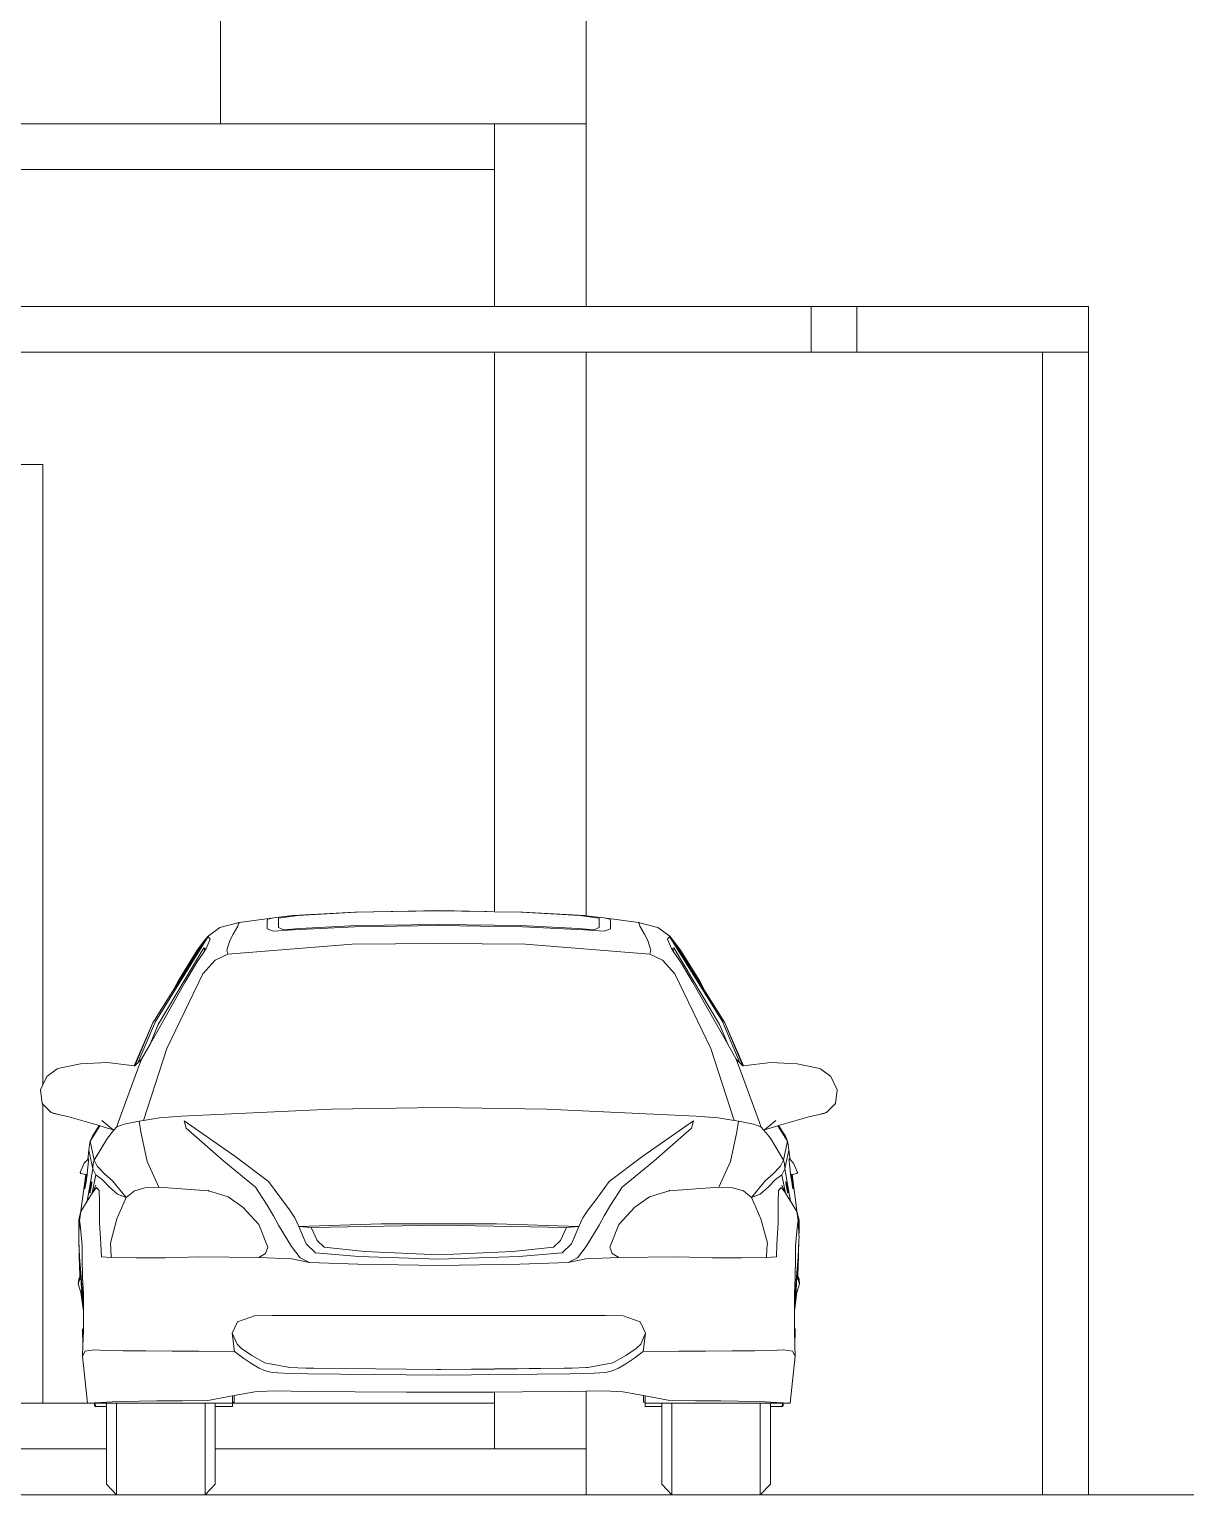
# Model space of a CAD drawing. Header units: metres. Extents: x 6.9 to 88.2, y -7.2 to 15.9.
# Drawn here: x 56.936 to 59.466, y 6.931 to 10.138 of the extents above; entities that cross this region are included whole.
import ezdxf

# ---------------------------------------------------------------- set-up
doc = ezdxf.new("R2010")
doc.units = ezdxf.units.M
doc.layers.get('0').update_dxf_attribs({"lineweight": 9})

# ---------------------------------------------------------------- blocks, each defined once
blk = doc.blocks.new('front')
for p, q in [((57.3542, 9.9311), (57.3542, 10.5311)), ((58.1542, 9.9311), (58.1542, 10.5311)), ((55.5491, 9.9311), (57.3542, 9.9311)), ((57.3542, 9.9311), (57.9542, 9.9311)), ((58.1542, 9.9311), (57.9542, 9.9311)), ((57.9542, 9.8311), (57.9542, 9.9311)), ((58.1542, 9.5311), (58.1542, 9.9311)), ((57.9542, 9.8311), (55.3542, 9.8311)), ((57.9542, 9.5311), (57.9542, 9.8311)), ((57.9542, 9.5311), (54.9542, 9.5311)), ((58.1542, 9.5311), (57.9542, 9.5311)), ((58.6466, 9.5311), (58.1542, 9.5311)), ((58.6466, 9.4311), (58.6466, 9.5311)), ((58.6466, 9.5311), (58.7466, 9.5311)), ((58.7466, 9.5311), (58.7466, 9.4311)), ((58.7466, 9.5311), (59.2533, 9.5311)), ((59.2533, 9.4311), (59.2533, 9.5311)), ((54.9542, 9.4311), (57.9542, 9.4311)), ((57.9542, 9.4311), (58.1542, 9.4311)), ((57.9542, 8.2067), (57.9542, 9.4311)), ((58.1542, 8.1981), (58.1542, 9.4311)), ((58.1542, 9.4311), (58.6466, 9.4311)), ((58.7466, 9.4311), (58.6466, 9.4311)), ((58.7466, 9.4311), (59.1533, 9.4311)), ((59.1533, 6.9311), (59.1533, 9.4311)), ((59.1533, 9.4311), (59.2533, 9.4311)), ((59.2533, 6.9311), (59.2533, 9.4311)), ((55.9569, 9.1855), (56.9658, 9.1855)), ((56.9658, 9.1855), (56.9658, 7.8277)), ((57.7316, 8.2071), (57.8321, 8.2095)), ((57.9326, 8.2071), (57.8321, 8.2095)), ((57.3954, 8.1833), (57.3532, 8.172)), ((57.3935, 8.1814), (57.3926, 8.1749)), ((57.3954, 8.1833), (57.3935, 8.1814)), ((57.4713, 8.1936), (57.3954, 8.1833)), ((57.4573, 8.1908), (57.4563, 8.1842)), ((57.4563, 8.1842), (57.4563, 8.1692)), ((57.4713, 8.1936), (57.4573, 8.1908)), ((57.5116, 8.1983), (57.4713, 8.1936)), ((57.4919, 8.1945), (57.4816, 8.1927)), ((57.4816, 8.172), (57.4816, 8.1927)), ((57.5238, 8.1983), (57.4919, 8.1945)), ((57.6484, 8.2058), (57.5116, 8.1983)), ((57.6522, 8.2058), (57.5238, 8.1983)), ((57.7281, 8.207), (57.6484, 8.2058)), ((57.7281, 8.207), (57.6522, 8.2058)), ((57.6531, 8.1767), (57.8321, 8.1786)), ((57.7281, 8.207), (57.7316, 8.2071)), ((57.8321, 8.2086), (57.7316, 8.2071)), ((57.8321, 8.2086), (57.9326, 8.2071)), ((57.9542, 8.1773), (57.8321, 8.1786)), ((57.9362, 8.207), (57.9326, 8.2071)), ((57.9362, 8.207), (57.9542, 8.2067)), ((57.9542, 8.2067), (58.0158, 8.2058)), ((57.9542, 8.2067), (58.0121, 8.2058)), ((57.9542, 8.1767), (57.9542, 8.1773)), ((58.0111, 8.1767), (57.9542, 8.1773)), ((58.0121, 8.2058), (58.1405, 8.1983)), ((58.0158, 8.2058), (58.1526, 8.1983)), ((58.1405, 8.1983), (58.1723, 8.1945)), ((58.1526, 8.1983), (58.1542, 8.1981)), ((58.1542, 8.1981), (58.1929, 8.1936)), ((58.1723, 8.1945), (58.1826, 8.1927)), ((58.1826, 8.172), (58.1826, 8.1927)), ((58.1929, 8.1936), (58.207, 8.1908)), ((58.1929, 8.1936), (58.2688, 8.1833)), ((58.207, 8.1908), (58.2079, 8.1842)), ((58.2079, 8.1842), (58.2079, 8.1692)), ((58.2688, 8.1833), (58.2707, 8.1814)), ((58.2688, 8.1833), (58.311, 8.172)), ((58.2707, 8.1814), (58.2717, 8.1749)), ((57.3277, 8.1524), (57.2118, 7.9663)), ((57.327, 8.1533), (57.3146, 8.1338)), ((57.327, 8.1533), (57.3186, 8.143)), ((57.3233, 8.1261), (57.3317, 8.1467)), ((57.3532, 8.172), (57.327, 8.1533)), ((57.3277, 8.1524), (57.327, 8.1533)), ((57.3317, 8.1467), (57.3277, 8.1524)), ((57.3823, 8.158), (57.3748, 8.1439)), ((57.3926, 8.1749), (57.3823, 8.158)), ((57.4563, 8.1692), (57.4704, 8.1646)), ((57.4704, 8.1646), (57.5135, 8.1674)), ((57.4816, 8.172), (57.4929, 8.1674)), ((57.4929, 8.1674), (57.5276, 8.1702)), ((57.5135, 8.1674), (57.6484, 8.1739)), ((57.5276, 8.1702), (57.6531, 8.1767)), ((57.6484, 8.1739), (57.8321, 8.1767)), ((58.0158, 8.1739), (57.8321, 8.1767)), ((58.1367, 8.1702), (58.0111, 8.1767)), ((58.1508, 8.1674), (58.0158, 8.1739)), ((58.1542, 8.1688), (58.1367, 8.1702)), ((58.1939, 8.1646), (58.1508, 8.1674)), ((58.1542, 8.1674), (58.1542, 8.1688)), ((58.1714, 8.1674), (58.1542, 8.1688)), ((58.1826, 8.172), (58.1714, 8.1674)), ((58.2079, 8.1692), (58.1939, 8.1646)), ((58.2717, 8.1749), (58.282, 8.158)), ((58.282, 8.158), (58.2895, 8.1439)), ((58.311, 8.172), (58.3373, 8.1533)), ((58.3326, 8.1467), (58.3366, 8.1524)), ((58.341, 8.1261), (58.3326, 8.1467)), ((58.3366, 8.1524), (58.3373, 8.1533)), ((58.3366, 8.1524), (58.4525, 7.9663)), ((58.3373, 8.1533), (58.3457, 8.143)), ((58.3373, 8.1533), (58.3497, 8.1338)), ((57.3176, 8.128), (57.2183, 7.9603)), ((57.3036, 8.1224), (57.2614, 8.0549)), ((57.3146, 8.1338), (57.2795, 8.0788)), ((57.3129, 8.1318), (57.297, 8.1093)), ((57.3186, 8.143), (57.3036, 8.1224)), ((57.3036, 8.0971), (57.318, 8.1183)), ((57.3146, 8.1338), (57.3129, 8.1318)), ((57.3204, 8.1261), (57.3176, 8.128)), ((57.318, 8.1183), (57.3204, 8.1261)), ((57.318, 8.1183), (57.3233, 8.1261)), ((57.3701, 8.1139), (57.3429, 8.1008)), ((57.3748, 8.1439), (57.3682, 8.1224)), ((57.3682, 8.1224), (57.3701, 8.1139)), ((57.6428, 8.1355), (57.3701, 8.1139)), ((57.8321, 8.1374), (57.6428, 8.1355)), ((57.8321, 8.1374), (58.0214, 8.1355)), ((58.0214, 8.1355), (58.2941, 8.1139)), ((58.2895, 8.1439), (58.296, 8.1224)), ((58.296, 8.1224), (58.2941, 8.1139)), ((58.2941, 8.1139), (58.3213, 8.1008)), ((58.3463, 8.1183), (58.341, 8.1261)), ((58.3438, 8.1261), (58.3466, 8.128)), ((58.3463, 8.1183), (58.3438, 8.1261)), ((58.3457, 8.143), (58.3607, 8.1224)), ((58.3607, 8.0971), (58.3463, 8.1183)), ((58.3466, 8.128), (58.446, 7.9603)), ((58.3497, 8.1338), (58.3513, 8.1318)), ((58.3497, 8.1338), (58.3848, 8.0788)), ((58.3513, 8.1318), (58.3672, 8.1093)), ((58.3607, 8.1224), (58.4029, 8.0549)), ((57.2764, 8.0521), (57.3036, 8.0971)), ((57.2795, 8.0788), (57.297, 8.1093)), ((57.3429, 8.1008), (57.3158, 8.0708)), ((58.3213, 8.1008), (58.3485, 8.0708)), ((58.3879, 8.0521), (58.3607, 8.0971)), ((58.3848, 8.0788), (58.3672, 8.1093)), ((57.2001, 7.9169), (57.2764, 8.0521)), ((57.3158, 8.0708), (57.237, 7.9078)), ((57.2795, 8.0788), (57.2495, 8.032)), ((57.2614, 8.0549), (57.2495, 8.032)), ((58.3485, 8.0708), (58.4272, 7.9078)), ((58.3848, 8.0788), (58.4147, 8.032)), ((58.4641, 7.9169), (58.3879, 8.0521)), ((58.4029, 8.0549), (58.4147, 8.032)), ((57.2495, 8.032), (57.2061, 7.964)), ((58.4147, 8.032), (58.4581, 7.964)), ((57.1655, 7.8695), (57.2061, 7.964)), ((57.2061, 7.964), (57.1668, 7.8693)), ((57.2118, 7.9663), (57.1735, 7.8761)), ((57.2183, 7.9603), (57.2001, 7.9169)), ((58.446, 7.9603), (58.4641, 7.9169)), ((58.4525, 7.9663), (58.4907, 7.8761)), ((58.4581, 7.964), (58.4975, 7.8693)), ((58.4987, 7.8695), (58.4581, 7.964)), ((57.1817, 7.8843), (57.2001, 7.9169)), ((57.237, 7.9078), (57.1856, 7.75)), ((58.4272, 7.9078), (58.4786, 7.75)), ((58.4825, 7.8843), (58.4641, 7.9169)), ((56.9746, 7.8459), (56.9971, 7.8628)), ((57.0018, 7.8647), (56.9971, 7.8628)), ((57.0018, 7.8647), (57.0477, 7.874)), ((57.0477, 7.874), (57.1068, 7.8768)), ((57.1655, 7.8695), (57.1068, 7.8768)), ((57.1668, 7.8693), (57.1655, 7.8695)), ((57.1668, 7.8693), (57.1735, 7.8761)), ((57.1677, 7.8469), (57.1817, 7.8843)), ((57.1735, 7.8761), (57.1817, 7.8843)), ((58.4966, 7.8469), (58.4825, 7.8843)), ((58.4907, 7.8761), (58.4825, 7.8843)), ((58.4975, 7.8693), (58.4907, 7.8761)), ((58.4975, 7.8693), (58.4987, 7.8695)), ((58.4987, 7.8695), (58.5575, 7.8768)), ((58.6165, 7.874), (58.5575, 7.8768)), ((58.6624, 7.8647), (58.6165, 7.874)), ((58.6624, 7.8647), (58.6671, 7.8628)), ((58.6896, 7.8459), (58.6671, 7.8628)), ((56.9606, 7.8169), (56.9658, 7.8277)), ((56.9658, 7.8277), (56.9746, 7.8459)), ((57.1302, 7.7456), (57.1677, 7.8469)), ((58.5341, 7.7456), (58.4966, 7.8469)), ((58.7037, 7.8169), (58.6896, 7.8459)), ((56.9643, 7.7869), (56.9606, 7.8169)), ((58.6999, 7.7869), (58.7037, 7.8169)), ((56.9658, 7.7854), (56.9643, 7.7869)), ((56.9658, 7.7854), (56.9658, 7.1311)), ((56.984, 7.7672), (56.9658, 7.7854)), ((56.9896, 7.7653), (56.984, 7.7672)), ((56.9998, 7.7633), (56.984, 7.7672)), ((56.9998, 7.7633), (56.9896, 7.7653)), ((57.0224, 7.7578), (56.9998, 7.7633)), ((57.2689, 7.7597), (57.5969, 7.7747)), ((57.5969, 7.7747), (57.8321, 7.7784)), ((58.0674, 7.7747), (57.8321, 7.7784)), ((58.3954, 7.7597), (58.0674, 7.7747)), ((58.6418, 7.7578), (58.6645, 7.7633)), ((58.6645, 7.7633), (58.6803, 7.7672)), ((58.6645, 7.7633), (58.6746, 7.7653)), ((58.6746, 7.7653), (58.6803, 7.7672)), ((58.6803, 7.7672), (58.6999, 7.7869)), ((57.0891, 7.7387), (57.0224, 7.7578)), ((57.0901, 7.7384), (57.0693, 7.7044)), ((57.074, 7.7157), (57.0891, 7.7387)), ((57.0901, 7.7384), (57.0891, 7.7387)), ((57.1197, 7.7299), (57.0901, 7.7384)), ((57.1197, 7.7299), (57.0946, 7.7503)), ((57.1068, 7.711), (57.1212, 7.7287)), ((57.1212, 7.7287), (57.1197, 7.7299)), ((57.1212, 7.7287), (57.1274, 7.7363)), ((57.1274, 7.7363), (57.1302, 7.7456)), ((57.1433, 7.7419), (57.1274, 7.7363)), ((57.1763, 7.7485), (57.1433, 7.7419)), ((57.1763, 7.7485), (57.1856, 7.75)), ((57.18, 7.725), (57.1763, 7.7485)), ((57.1856, 7.75), (57.2211, 7.756)), ((57.2211, 7.756), (57.2689, 7.7597)), ((57.2745, 7.7494), (57.386, 7.6716)), ((57.2792, 7.7335), (57.2745, 7.7494)), ((57.3617, 7.6613), (57.2792, 7.7335)), ((58.3897, 7.7494), (58.2782, 7.6716)), ((58.3026, 7.6613), (58.385, 7.7335)), ((58.385, 7.7335), (58.3897, 7.7494)), ((58.4432, 7.756), (58.3954, 7.7597)), ((58.4786, 7.75), (58.4432, 7.756)), ((58.488, 7.7485), (58.4786, 7.75)), ((58.4842, 7.725), (58.488, 7.7485)), ((58.488, 7.7485), (58.5209, 7.7419)), ((58.5209, 7.7419), (58.5369, 7.7363)), ((58.5369, 7.7363), (58.5341, 7.7456)), ((58.543, 7.7287), (58.5369, 7.7363)), ((58.543, 7.7287), (58.5445, 7.7299)), ((58.5575, 7.711), (58.543, 7.7287)), ((58.5445, 7.7299), (58.5697, 7.7503)), ((58.5445, 7.7299), (58.5741, 7.7384)), ((58.5741, 7.7384), (58.5752, 7.7387)), ((58.5741, 7.7384), (58.595, 7.7044)), ((58.5752, 7.7387), (58.6418, 7.7578)), ((58.5903, 7.7157), (58.5752, 7.7387)), ((57.0674, 7.6969), (57.0665, 7.6847)), ((57.0693, 7.7044), (57.0674, 7.6969)), ((57.0693, 7.7044), (57.074, 7.7157)), ((57.0693, 7.7044), (57.0777, 7.6632)), ((57.0777, 7.6632), (57.1068, 7.711)), ((57.1941, 7.6604), (57.18, 7.725)), ((58.4702, 7.6604), (58.4842, 7.725)), ((58.5865, 7.6632), (58.5575, 7.711)), ((58.595, 7.7044), (58.5865, 7.6632)), ((58.595, 7.7044), (58.5903, 7.7157)), ((58.595, 7.7044), (58.5968, 7.6969)), ((58.5968, 7.6969), (58.5978, 7.6847)), ((57.0638, 7.6646), (57.0559, 7.6567)), ((57.0665, 7.6847), (57.0638, 7.6646)), ((57.0656, 7.6665), (57.0638, 7.6646)), ((57.0657, 7.6626), (57.0656, 7.6665)), ((57.0665, 7.6847), (57.0749, 7.6444)), ((57.386, 7.6716), (57.4591, 7.6163)), ((58.2782, 7.6716), (58.2051, 7.6163)), ((58.5978, 7.6847), (58.5893, 7.6444)), ((58.5978, 7.6847), (58.6005, 7.6646)), ((58.5986, 7.6626), (58.5987, 7.6665)), ((58.5987, 7.6665), (58.6005, 7.6646)), ((58.6005, 7.6646), (58.6084, 7.6567)), ((57.0559, 7.6567), (57.0473, 7.6362)), ((57.049, 7.6337), (57.0473, 7.6362)), ((57.0594, 7.6321), (57.049, 7.6337)), ((57.0623, 7.6317), (57.0635, 7.641)), ((57.0627, 7.5736), (57.0749, 7.6444)), ((57.0635, 7.641), (57.0651, 7.6544)), ((57.0651, 7.6544), (57.0657, 7.6615)), ((57.0657, 7.6615), (57.0657, 7.6626)), ((57.0749, 7.6444), (57.0758, 7.6557)), ((57.0815, 7.6313), (57.0749, 7.6444)), ((57.0758, 7.6557), (57.0777, 7.6632)), ((57.0843, 7.6501), (57.0777, 7.6632)), ((57.1002, 7.6332), (57.0843, 7.6501)), ((57.118, 7.6182), (57.1002, 7.6332)), ((57.2194, 7.6041), (57.1941, 7.6604)), ((57.431, 7.6041), (57.3617, 7.6613)), ((58.2332, 7.6041), (58.3026, 7.6613)), ((58.4449, 7.6041), (58.4702, 7.6604)), ((58.5462, 7.6182), (58.564, 7.6332)), ((58.564, 7.6332), (58.58, 7.6501)), ((58.58, 7.6501), (58.5865, 7.6632)), ((58.5828, 7.6313), (58.5893, 7.6444)), ((58.5884, 7.6557), (58.5865, 7.6632)), ((58.5893, 7.6444), (58.5884, 7.6557)), ((58.6015, 7.5736), (58.5893, 7.6444)), ((58.5986, 7.6615), (58.5986, 7.6626)), ((58.5992, 7.6544), (58.5986, 7.6615)), ((58.6007, 7.641), (58.5992, 7.6544)), ((58.6019, 7.6317), (58.6007, 7.641)), ((58.6049, 7.6321), (58.6153, 7.6337)), ((58.6084, 7.6567), (58.617, 7.6362)), ((58.6153, 7.6337), (58.617, 7.6362)), ((57.0594, 7.6321), (57.0487, 7.5526)), ((57.0568, 7.601), (57.0576, 7.6094)), ((57.0575, 7.6003), (57.0568, 7.601)), ((57.0584, 7.6046), (57.0575, 7.6003)), ((57.0576, 7.6094), (57.059, 7.6214)), ((57.0601, 7.6156), (57.0584, 7.6046)), ((57.059, 7.6214), (57.0604, 7.632)), ((57.0604, 7.632), (57.0594, 7.6321)), ((57.0623, 7.6317), (57.0601, 7.6156)), ((57.0623, 7.6317), (57.0604, 7.632)), ((57.0676, 7.5982), (57.0685, 7.6039)), ((57.0685, 7.6039), (57.0696, 7.6096)), ((57.0703, 7.6036), (57.0692, 7.5979)), ((57.0696, 7.6096), (57.0705, 7.6137)), ((57.0713, 7.6034), (57.0702, 7.5975)), ((57.0712, 7.6093), (57.0703, 7.6036)), ((57.0705, 7.6137), (57.0709, 7.6152)), ((57.0719, 7.6151), (57.0709, 7.6152)), ((57.0713, 7.6095), (57.0712, 7.6093)), ((57.0718, 7.6135), (57.0713, 7.6095)), ((57.0723, 7.6093), (57.0713, 7.6034)), ((57.0714, 7.6136), (57.0715, 7.6139)), ((57.0715, 7.6139), (57.0719, 7.6151)), ((57.0715, 7.6139), (57.0719, 7.615)), ((57.0719, 7.615), (57.0718, 7.6135)), ((57.0719, 7.6138), (57.0718, 7.6135)), ((57.072, 7.6155), (57.0719, 7.6138)), ((57.0719, 7.6151), (57.072, 7.6155)), ((57.0719, 7.615), (57.0719, 7.6151)), ((57.073, 7.6153), (57.072, 7.6155)), ((57.0729, 7.6137), (57.0723, 7.6093)), ((57.0725, 7.6137), (57.073, 7.6153)), ((57.073, 7.6153), (57.0729, 7.6137)), ((57.0815, 7.6313), (57.0736, 7.5913)), ((57.0815, 7.6088), (57.074, 7.5919)), ((57.074, 7.5919), (57.0833, 7.6032)), ((57.0955, 7.621), (57.0815, 7.6313)), ((57.0833, 7.6032), (57.089, 7.5966)), ((57.0955, 7.621), (57.1115, 7.6041)), ((57.1115, 7.6041), (57.1293, 7.5891)), ((57.148, 7.5816), (57.118, 7.6182)), ((57.1892, 7.6023), (57.1658, 7.5957)), ((57.1892, 7.6023), (57.2194, 7.6041)), ((57.2194, 7.6041), (57.3279, 7.5957)), ((57.4563, 7.5648), (57.431, 7.6041)), ((57.4882, 7.577), (57.4591, 7.6163)), ((58.1761, 7.577), (58.2051, 7.6163)), ((58.2079, 7.5648), (58.2332, 7.6041)), ((58.4449, 7.6041), (58.3363, 7.5957)), ((58.475, 7.6023), (58.4449, 7.6041)), ((58.475, 7.6023), (58.4984, 7.5957)), ((58.5163, 7.5816), (58.5462, 7.6182)), ((58.5528, 7.6041), (58.535, 7.5891)), ((58.5687, 7.621), (58.5528, 7.6041)), ((58.5687, 7.621), (58.5828, 7.6313)), ((58.5809, 7.6032), (58.5753, 7.5966)), ((58.5903, 7.5919), (58.5809, 7.6032)), ((58.5828, 7.6313), (58.5907, 7.5913)), ((58.5828, 7.6088), (58.5903, 7.5919)), ((58.5913, 7.6153), (58.5923, 7.6155)), ((58.5918, 7.6137), (58.5913, 7.6153)), ((58.5913, 7.6153), (58.5914, 7.6137)), ((58.5914, 7.6137), (58.592, 7.6093)), ((58.592, 7.6093), (58.593, 7.6034)), ((58.5923, 7.6155), (58.5924, 7.6138)), ((58.5924, 7.6151), (58.5923, 7.6155)), ((58.5923, 7.615), (58.5924, 7.6151)), ((58.5923, 7.615), (58.5924, 7.6135)), ((58.5928, 7.6139), (58.5923, 7.615)), ((58.5924, 7.6151), (58.5933, 7.6152)), ((58.5928, 7.6139), (58.5924, 7.6151)), ((58.5924, 7.6138), (58.5924, 7.6135)), ((58.5924, 7.6135), (58.593, 7.6095)), ((58.5928, 7.6136), (58.5928, 7.6139)), ((58.593, 7.6095), (58.593, 7.6093)), ((58.593, 7.6093), (58.594, 7.6036)), ((58.593, 7.6034), (58.5941, 7.5975)), ((58.5938, 7.6137), (58.5933, 7.6152)), ((58.5947, 7.6096), (58.5938, 7.6137)), ((58.594, 7.6036), (58.595, 7.5979)), ((58.5957, 7.6039), (58.5947, 7.6096)), ((58.5967, 7.5982), (58.5957, 7.6039)), ((58.6019, 7.6317), (58.6039, 7.632)), ((58.6019, 7.6317), (58.6042, 7.6156)), ((58.6039, 7.632), (58.6049, 7.6321)), ((58.6052, 7.6214), (58.6039, 7.632)), ((58.6042, 7.6156), (58.6058, 7.6046)), ((58.6049, 7.6321), (58.6156, 7.5526)), ((58.6067, 7.6094), (58.6052, 7.6214)), ((58.6058, 7.6046), (58.6068, 7.6003)), ((58.6075, 7.601), (58.6067, 7.6094)), ((58.6068, 7.6003), (58.6075, 7.601)), ((57.0487, 7.5507), (57.0627, 7.5736)), ((57.0627, 7.5736), (57.0736, 7.5913)), ((57.0669, 7.5924), (57.067, 7.594)), ((57.0678, 7.5923), (57.0669, 7.5924)), ((57.067, 7.594), (57.0676, 7.5982)), ((57.0683, 7.5934), (57.0678, 7.5918)), ((57.0678, 7.5918), (57.0678, 7.5923)), ((57.0679, 7.5922), (57.0678, 7.5923)), ((57.0688, 7.5917), (57.0678, 7.5918)), ((57.0679, 7.5938), (57.0685, 7.5978)), ((57.0683, 7.5937), (57.0679, 7.5922)), ((57.0692, 7.5977), (57.0683, 7.5937)), ((57.0683, 7.5937), (57.0683, 7.5934)), ((57.0685, 7.5978), (57.0685, 7.598)), ((57.0688, 7.5917), (57.0689, 7.5933)), ((57.069, 7.5924), (57.0688, 7.5917)), ((57.0689, 7.5933), (57.069, 7.5924)), ((57.0693, 7.5932), (57.069, 7.5924)), ((57.0692, 7.5979), (57.0692, 7.5977)), ((57.0702, 7.5975), (57.0693, 7.5932)), ((57.0736, 7.5913), (57.074, 7.5919)), ((57.089, 7.5966), (57.0899, 7.5713)), ((57.0899, 7.5263), (57.0899, 7.5713)), ((57.148, 7.5816), (57.1274, 7.5348)), ((57.1293, 7.5891), (57.148, 7.5816)), ((57.1658, 7.5957), (57.148, 7.5816)), ((57.3279, 7.5957), (57.3266, 7.5977)), ((57.371, 7.5826), (57.3279, 7.5957)), ((57.4029, 7.5601), (57.371, 7.5826)), ((57.5051, 7.5545), (57.4882, 7.577)), ((58.1592, 7.5545), (58.1761, 7.577)), ((58.2613, 7.5601), (58.2932, 7.5826)), ((58.2932, 7.5826), (58.3363, 7.5957)), ((58.3363, 7.5957), (58.3376, 7.5977)), ((58.4984, 7.5957), (58.5163, 7.5816)), ((58.535, 7.5891), (58.5163, 7.5816)), ((58.5163, 7.5816), (58.5369, 7.5348)), ((58.5753, 7.5966), (58.5744, 7.5713)), ((58.5744, 7.5263), (58.5744, 7.5713)), ((58.5907, 7.5913), (58.5903, 7.5919)), ((58.6015, 7.5736), (58.5907, 7.5913)), ((58.5941, 7.5975), (58.595, 7.5932)), ((58.595, 7.5979), (58.5951, 7.5977)), ((58.595, 7.5932), (58.5952, 7.5924)), ((58.5951, 7.5977), (58.5959, 7.5937)), ((58.5954, 7.5933), (58.5952, 7.5924)), ((58.5952, 7.5924), (58.5955, 7.5917)), ((58.5955, 7.5917), (58.5954, 7.5933)), ((58.5955, 7.5917), (58.5965, 7.5918)), ((58.5958, 7.5978), (58.5957, 7.598)), ((58.5963, 7.5938), (58.5958, 7.5978)), ((58.5959, 7.5937), (58.5964, 7.5922)), ((58.5959, 7.5937), (58.596, 7.5934)), ((58.596, 7.5934), (58.5965, 7.5918)), ((58.5964, 7.5923), (58.5974, 7.5924)), ((58.5965, 7.5918), (58.5964, 7.5923)), ((58.5964, 7.5922), (58.5964, 7.5923)), ((58.5973, 7.594), (58.5967, 7.5982)), ((58.5974, 7.5924), (58.5973, 7.594)), ((58.6156, 7.5507), (58.6015, 7.5736)), ((57.0449, 7.5367), (57.044, 7.532)), ((57.0487, 7.5519), (57.0449, 7.5367)), ((57.0459, 7.5301), (57.0487, 7.5507)), ((57.0487, 7.5526), (57.0487, 7.552)), ((57.0487, 7.552), (57.0487, 7.5519)), ((57.0487, 7.5519), (57.0487, 7.5507)), ((57.4385, 7.5226), (57.4029, 7.5601)), ((57.4704, 7.5413), (57.4563, 7.5648)), ((57.4816, 7.5207), (57.4704, 7.5413)), ((57.5172, 7.5367), (57.5051, 7.5545)), ((57.5257, 7.5179), (57.5172, 7.5367)), ((58.1386, 7.5179), (58.147, 7.5367)), ((58.147, 7.5367), (58.1592, 7.5545)), ((58.1826, 7.5207), (58.1939, 7.5413)), ((58.1939, 7.5413), (58.2079, 7.5648)), ((58.2257, 7.5226), (58.2613, 7.5601)), ((58.6156, 7.5526), (58.6156, 7.552)), ((58.6156, 7.552), (58.6156, 7.5519)), ((58.6156, 7.5519), (58.6193, 7.5367)), ((58.6156, 7.5519), (58.6156, 7.5507)), ((58.6184, 7.5301), (58.6156, 7.5507)), ((58.6193, 7.5367), (58.6203, 7.532)), ((57.044, 7.532), (57.044, 7.5057)), ((57.044, 7.5057), (57.0441, 7.4999)), ((57.0449, 7.5217), (57.0441, 7.4999)), ((57.0459, 7.5301), (57.0449, 7.5217)), ((57.0468, 7.5273), (57.0459, 7.5301)), ((57.0487, 7.5076), (57.0468, 7.5273)), ((57.0515, 7.4757), (57.0487, 7.5076)), ((57.0927, 7.4795), (57.0899, 7.5263)), ((57.1274, 7.5348), (57.1133, 7.4814)), ((57.4582, 7.4729), (57.4385, 7.5226)), ((57.5097, 7.4739), (57.4816, 7.5207)), ((57.5257, 7.5179), (57.7056, 7.5235)), ((57.5416, 7.4804), (57.5257, 7.5179)), ((57.5257, 7.5179), (57.5529, 7.516)), ((57.8321, 7.5212), (57.5529, 7.516)), ((57.5529, 7.516), (57.566, 7.487)), ((57.7056, 7.5235), (57.9586, 7.5235)), ((57.8321, 7.5212), (58.1114, 7.516)), ((58.1386, 7.5179), (57.9586, 7.5235)), ((58.1114, 7.516), (58.0983, 7.487)), ((58.1386, 7.5179), (58.1114, 7.516)), ((58.1226, 7.4804), (58.1386, 7.5179)), ((58.1545, 7.4739), (58.1826, 7.5207)), ((58.206, 7.4729), (58.2257, 7.5226)), ((58.5369, 7.5348), (58.5509, 7.4814)), ((58.5715, 7.4795), (58.5744, 7.5263)), ((58.6128, 7.4757), (58.6156, 7.5076)), ((58.6156, 7.5076), (58.6175, 7.5273)), ((58.6175, 7.5273), (58.6184, 7.5301)), ((58.6184, 7.5301), (58.6193, 7.5217)), ((58.6193, 7.5217), (58.6201, 7.4999)), ((58.6203, 7.5057), (58.6201, 7.4999)), ((58.6203, 7.532), (58.6203, 7.5057)), ((57.0441, 7.4999), (57.044, 7.4964)), ((57.044, 7.4964), (57.0444, 7.4857)), ((57.0444, 7.4857), (57.0449, 7.4636)), ((57.0444, 7.4857), (57.0459, 7.4514)), ((57.0515, 7.4495), (57.0515, 7.4757)), ((57.0937, 7.4514), (57.0927, 7.4795)), ((57.1133, 7.4814), (57.1143, 7.4701)), ((57.4582, 7.4729), (57.4526, 7.4589)), ((57.5285, 7.4495), (57.5097, 7.4739)), ((57.5622, 7.4607), (57.5416, 7.4804)), ((57.566, 7.487), (57.581, 7.4729)), ((57.581, 7.4729), (57.67, 7.4636)), ((58.0833, 7.4729), (57.9943, 7.4636)), ((58.0983, 7.487), (58.0833, 7.4729)), ((58.102, 7.4607), (58.1226, 7.4804)), ((58.1358, 7.4495), (58.1545, 7.4739)), ((58.206, 7.4729), (58.2117, 7.4589)), ((58.5509, 7.4814), (58.55, 7.4701)), ((58.5706, 7.4514), (58.5715, 7.4795)), ((58.6128, 7.4495), (58.6128, 7.4757)), ((58.6198, 7.4857), (58.6184, 7.4514)), ((58.6198, 7.4857), (58.6193, 7.4636)), ((58.6203, 7.4964), (58.6198, 7.4857)), ((58.6201, 7.4999), (58.6203, 7.4964)), ((57.0449, 7.4636), (57.0449, 7.4523)), ((57.0468, 7.4111), (57.0449, 7.4523)), ((57.0459, 7.4514), (57.0515, 7.3811)), ((57.0459, 7.4514), (57.0482, 7.4138)), ((57.0524, 7.4064), (57.0515, 7.4495)), ((57.0937, 7.4514), (57.1152, 7.4504)), ((57.1152, 7.4504), (57.1143, 7.4701)), ((57.1152, 7.4504), (57.1696, 7.4495)), ((57.1696, 7.4495), (57.2333, 7.4495)), ((57.2333, 7.4495), (57.3092, 7.4514)), ((57.3092, 7.4514), (57.4385, 7.4504)), ((57.4526, 7.4589), (57.4385, 7.4504)), ((57.4385, 7.4504), (57.5107, 7.4476)), ((57.5491, 7.4392), (57.5107, 7.4476)), ((57.5491, 7.4392), (57.5285, 7.4495)), ((57.6569, 7.4523), (57.5622, 7.4607)), ((57.6569, 7.4523), (57.8321, 7.4467)), ((57.67, 7.4636), (57.8321, 7.4561)), ((57.9943, 7.4636), (57.8321, 7.4561)), ((58.0074, 7.4523), (57.8321, 7.4467)), ((58.0074, 7.4523), (58.102, 7.4607)), ((58.1151, 7.4392), (58.1358, 7.4495)), ((58.1151, 7.4392), (58.1536, 7.4476)), ((58.2257, 7.4504), (58.1536, 7.4476)), ((58.2117, 7.4589), (58.2257, 7.4504)), ((58.3551, 7.4514), (58.2257, 7.4504)), ((58.431, 7.4495), (58.3551, 7.4514)), ((58.4947, 7.4495), (58.431, 7.4495)), ((58.5491, 7.4504), (58.4947, 7.4495)), ((58.5491, 7.4504), (58.55, 7.4701)), ((58.5706, 7.4514), (58.5491, 7.4504)), ((58.6118, 7.4064), (58.6128, 7.4495)), ((58.6184, 7.4514), (58.6128, 7.3811)), ((58.6184, 7.4514), (58.6161, 7.4138)), ((58.6175, 7.4111), (58.6193, 7.4523)), ((58.6193, 7.4636), (58.6193, 7.4523)), ((57.0484, 7.4099), (57.043, 7.3923)), ((57.0484, 7.4103), (57.044, 7.4026)), ((57.0469, 7.4103), (57.044, 7.4026)), ((57.0468, 7.4111), (57.0469, 7.4103)), ((57.0472, 7.4111), (57.0469, 7.4103)), ((57.0482, 7.4138), (57.0472, 7.4111)), ((57.0472, 7.4111), (57.0472, 7.4115)), ((57.0482, 7.4138), (57.0484, 7.4103)), ((57.0484, 7.4103), (57.0484, 7.4099)), ((57.0484, 7.4099), (57.0496, 7.3914)), ((57.655, 7.4354), (57.5491, 7.4392)), ((57.8321, 7.4326), (57.655, 7.4354)), ((57.8321, 7.4326), (58.0093, 7.4354)), ((58.0093, 7.4354), (58.1151, 7.4392)), ((58.6158, 7.4099), (58.6147, 7.3914)), ((58.6161, 7.4138), (58.6158, 7.4103)), ((58.6158, 7.4103), (58.6203, 7.4026)), ((58.6158, 7.4103), (58.6158, 7.4099)), ((58.6158, 7.4099), (58.6212, 7.3923)), ((58.6161, 7.4138), (58.6171, 7.4111)), ((58.6171, 7.4111), (58.6171, 7.4115)), ((58.6171, 7.4111), (58.6174, 7.4103)), ((58.6175, 7.4111), (58.6174, 7.4103)), ((58.6174, 7.4103), (58.6203, 7.4026)), ((57.043, 7.3923), (57.044, 7.4026)), ((57.043, 7.3923), (57.049, 7.3739)), ((57.0506, 7.3803), (57.0496, 7.3914)), ((57.0506, 7.3803), (57.0505, 7.3792)), ((57.0505, 7.3792), (57.0514, 7.3673)), ((57.0517, 7.3674), (57.0506, 7.3803)), ((57.0515, 7.3811), (57.0543, 7.3488)), ((57.0524, 7.4064), (57.0543, 7.3708)), ((58.6118, 7.4064), (58.61, 7.3708)), ((58.6128, 7.3811), (58.61, 7.3488)), ((58.6125, 7.3674), (58.6137, 7.3803)), ((58.6137, 7.3792), (58.6129, 7.3673)), ((58.6137, 7.3803), (58.6147, 7.3914)), ((58.6137, 7.3803), (58.6137, 7.3792)), ((58.6212, 7.3923), (58.6153, 7.3739)), ((58.6212, 7.3923), (58.6203, 7.4026)), ((57.0489, 7.3741), (57.0487, 7.3736)), ((57.0487, 7.3736), (57.049, 7.3739)), ((57.0487, 7.3736), (57.0543, 7.3363)), ((57.0543, 7.3332), (57.0487, 7.3736)), ((57.0487, 7.3736), (57.0494, 7.3726)), ((57.0543, 7.3325), (57.0487, 7.3736)), ((57.049, 7.3739), (57.0494, 7.3726)), ((57.0494, 7.3726), (57.0515, 7.3661)), ((57.0515, 7.367), (57.0514, 7.3673)), ((57.0514, 7.3673), (57.0515, 7.3661)), ((57.0517, 7.3674), (57.0515, 7.367)), ((57.0515, 7.3661), (57.0515, 7.367)), ((57.0543, 7.3383), (57.0517, 7.3674)), ((57.0543, 7.3488), (57.0543, 7.3708)), ((57.0543, 7.3383), (57.0543, 7.3488)), ((58.6156, 7.3736), (58.61, 7.3363)), ((58.61, 7.3332), (58.6156, 7.3736)), ((58.61, 7.3325), (58.6156, 7.3736)), ((58.61, 7.3488), (58.61, 7.3708)), ((58.61, 7.3383), (58.6125, 7.3674)), ((58.61, 7.3383), (58.61, 7.3488)), ((58.6125, 7.3674), (58.6128, 7.367)), ((58.6149, 7.3726), (58.6128, 7.3661)), ((58.6128, 7.367), (58.6129, 7.3673)), ((58.6129, 7.3673), (58.6128, 7.3661)), ((58.6128, 7.3661), (58.6128, 7.367)), ((58.6153, 7.3739), (58.6149, 7.3726)), ((58.6156, 7.3736), (58.6149, 7.3726)), ((58.6156, 7.3736), (58.6153, 7.3739)), ((58.6154, 7.3741), (58.6156, 7.3736)), ((57.0543, 7.3363), (57.0543, 7.3383)), ((57.0543, 7.3332), (57.0543, 7.3363)), ((57.0543, 7.3325), (57.0543, 7.3332)), ((57.0543, 7.2951), (57.0543, 7.3325)), ((57.4286, 7.3228), (57.3917, 7.3091)), ((57.4675, 7.3231), (57.4286, 7.3228)), ((57.5473, 7.3229), (57.4675, 7.3231)), ((58.1169, 7.3229), (57.5473, 7.3229)), ((58.1169, 7.3229), (58.1968, 7.3231)), ((58.1968, 7.3231), (58.2357, 7.3228)), ((58.2357, 7.3228), (58.2726, 7.3091)), ((58.61, 7.3363), (58.61, 7.3383)), ((58.61, 7.3332), (58.61, 7.3363)), ((58.61, 7.3325), (58.61, 7.3332)), ((58.61, 7.2951), (58.61, 7.3325)), ((57.0543, 7.2951), (57.0524, 7.293)), ((57.0524, 7.293), (57.0532, 7.257)), ((57.0532, 7.257), (57.0543, 7.2892)), ((57.0543, 7.2892), (57.0543, 7.2951)), ((57.3798, 7.2843), (57.3917, 7.3091)), ((57.3905, 7.2603), (57.3798, 7.2843)), ((57.3852, 7.2445), (57.3798, 7.2843)), ((58.2845, 7.2843), (58.2726, 7.3091)), ((58.2738, 7.2603), (58.2845, 7.2843)), ((58.279, 7.2445), (58.2845, 7.2843)), ((58.61, 7.2951), (58.6118, 7.293)), ((58.61, 7.2892), (58.61, 7.2951)), ((58.6111, 7.257), (58.61, 7.2892)), ((58.6118, 7.293), (58.6111, 7.257)), ((57.0524, 7.234), (57.0532, 7.257)), ((57.077, 7.2482), (57.058, 7.2452)), ((57.1052, 7.2469), (57.077, 7.2482)), ((57.4003, 7.2512), (57.3905, 7.2603)), ((57.4003, 7.2512), (57.4227, 7.2358)), ((58.2639, 7.2512), (58.2416, 7.2358)), ((58.2738, 7.2603), (58.2639, 7.2512)), ((58.559, 7.2469), (58.5873, 7.2482)), ((58.5873, 7.2482), (58.6062, 7.2452)), ((58.6118, 7.234), (58.6111, 7.257)), ((57.058, 7.2452), (57.0524, 7.234)), ((57.0634, 7.1311), (57.0524, 7.234)), ((57.1411, 7.2461), (57.1052, 7.2469)), ((57.1907, 7.2457), (57.1411, 7.2461)), ((57.1907, 7.2457), (57.2485, 7.2452)), ((57.2485, 7.2452), (57.3072, 7.2449)), ((57.3852, 7.2445), (57.3072, 7.2449)), ((57.3852, 7.2445), (57.4053, 7.2294)), ((57.4053, 7.2294), (57.4228, 7.2174)), ((57.4515, 7.2194), (57.4227, 7.2358)), ((57.4228, 7.2174), (57.4388, 7.2079)), ((57.5064, 7.2097), (57.4515, 7.2194)), ((57.5063, 7.2096), (57.4515, 7.2194)), ((58.2128, 7.2194), (58.1578, 7.2097)), ((58.1579, 7.2096), (58.2128, 7.2194)), ((58.2128, 7.2194), (58.2416, 7.2358)), ((58.2414, 7.2174), (58.2255, 7.2079)), ((58.259, 7.2294), (58.2414, 7.2174)), ((58.279, 7.2445), (58.259, 7.2294)), ((58.279, 7.2445), (58.357, 7.2449)), ((58.4157, 7.2452), (58.357, 7.2449)), ((58.4736, 7.2457), (58.4157, 7.2452)), ((58.4736, 7.2457), (58.5232, 7.2461)), ((58.5232, 7.2461), (58.559, 7.2469)), ((58.6008, 7.1311), (58.6118, 7.234)), ((58.6062, 7.2452), (58.6118, 7.234)), ((57.4388, 7.2079), (57.4526, 7.2018)), ((57.4526, 7.2018), (57.4675, 7.1986)), ((57.4675, 7.1986), (57.5043, 7.1966)), ((57.5454, 7.1958), (57.5043, 7.1966)), ((57.5063, 7.2096), (57.5414, 7.2083)), ((57.5064, 7.2097), (57.5414, 7.2083)), ((57.5414, 7.2083), (57.5454, 7.2082)), ((57.5454, 7.2082), (57.5586, 7.208)), ((57.5454, 7.1958), (57.7606, 7.1932)), ((57.5586, 7.208), (57.7606, 7.2056)), ((57.7606, 7.2055), (57.5586, 7.208)), ((57.7606, 7.2056), (57.8276, 7.2052)), ((57.7606, 7.2055), (57.8276, 7.2052)), ((57.8321, 7.1929), (57.7606, 7.1932)), ((57.8276, 7.2052), (57.8321, 7.2051)), ((57.8367, 7.2052), (57.8321, 7.2051)), ((57.8322, 7.1929), (57.9036, 7.1932)), ((57.9036, 7.2056), (57.8367, 7.2052)), ((57.9036, 7.2055), (57.8367, 7.2052)), ((57.9542, 7.2062), (57.9036, 7.2056)), ((57.9542, 7.2061), (57.9036, 7.2055)), ((58.1188, 7.1958), (57.9036, 7.1932)), ((58.1056, 7.208), (57.9542, 7.2062)), ((57.9542, 7.2061), (58.1056, 7.208)), ((57.9542, 7.2061), (57.9542, 7.2062)), ((58.1188, 7.2082), (58.1056, 7.208)), ((58.1228, 7.2083), (58.1188, 7.2082)), ((58.1188, 7.1958), (58.1599, 7.1966)), ((58.1542, 7.2096), (58.1228, 7.2083)), ((58.1542, 7.2095), (58.1228, 7.2083)), ((58.1578, 7.2097), (58.1542, 7.2096)), ((58.1542, 7.2095), (58.1542, 7.2096)), ((58.1579, 7.2096), (58.1542, 7.2095)), ((58.1968, 7.1986), (58.1599, 7.1966)), ((58.2117, 7.2018), (58.1968, 7.1986)), ((58.2255, 7.2079), (58.2117, 7.2018)), ((57.4293, 7.1563), (57.3846, 7.148)), ((57.4293, 7.1563), (57.47, 7.1585)), ((57.5473, 7.1572), (57.47, 7.1585)), ((57.5473, 7.1572), (57.6493, 7.1561)), ((57.6493, 7.1561), (57.7614, 7.1556)), ((57.8321, 7.1554), (57.7614, 7.1556)), ((57.8321, 7.1554), (57.9029, 7.1556)), ((57.9542, 7.1558), (57.9029, 7.1556)), ((58.0149, 7.1561), (57.9542, 7.1558)), ((57.9542, 7.1311), (57.9542, 7.1558)), ((58.1169, 7.1572), (58.0149, 7.1561)), ((58.1542, 7.1578), (58.1169, 7.1572)), ((58.1942, 7.1585), (58.1542, 7.1578)), ((58.1542, 7.1578), (58.1542, 7.0311)), ((58.235, 7.1563), (58.1942, 7.1585)), ((58.235, 7.1563), (58.2797, 7.148)), ((56.9658, 7.1311), (56.9114, 7.1311)), ((56.9658, 7.1311), (57.0634, 7.1311)), ((57.0788, 7.1323), (57.0634, 7.1311)), ((57.0634, 7.1311), (57.0785, 7.1311)), ((57.0785, 7.1311), (57.0787, 7.1252)), ((57.0785, 7.1311), (57.0801, 7.1311)), ((57.0787, 7.1252), (57.0805, 7.1243)), ((57.0926, 7.1332), (57.0788, 7.1323)), ((57.0801, 7.1311), (57.0805, 7.1243)), ((57.0801, 7.1311), (57.1047, 7.1311)), ((57.0805, 7.1243), (57.1047, 7.1243)), ((57.1054, 7.1339), (57.0926, 7.1332)), ((57.1047, 7.1311), (57.1047, 7.1243)), ((57.1047, 7.1311), (57.127, 7.1311)), ((57.1047, 7.1243), (57.1047, 7.0311)), ((57.1183, 7.1345), (57.1054, 7.1339)), ((57.1183, 7.1345), (57.1473, 7.1352)), ((57.127, 7.1311), (57.3205, 7.1311)), ((57.127, 7.1311), (57.127, 6.9311)), ((57.1773, 7.1358), (57.1473, 7.1352)), ((57.2147, 7.1363), (57.1773, 7.1358)), ((57.2706, 7.1368), (57.2147, 7.1363)), ((57.3269, 7.1373), (57.2706, 7.1368)), ((57.3205, 7.1311), (57.3425, 7.1311)), ((57.3205, 7.1311), (57.3205, 6.9311)), ((57.3805, 7.1472), (57.3269, 7.1373)), ((57.3425, 7.1243), (57.3425, 7.1311)), ((57.3425, 7.1311), (57.3805, 7.1311)), ((57.3425, 7.1243), (57.3805, 7.1243)), ((57.3425, 7.1243), (57.3425, 7.0311)), ((57.3846, 7.148), (57.3805, 7.1472)), ((57.3805, 7.1337), (57.3805, 7.1472)), ((57.3805, 7.1337), (57.3846, 7.1337)), ((57.3805, 7.1337), (57.3805, 7.1311)), ((57.3805, 7.1311), (57.3805, 7.1243)), ((57.3805, 7.1311), (57.9542, 7.1311)), ((57.3846, 7.1337), (57.3846, 7.148)), ((57.9542, 7.0311), (57.9542, 7.1311)), ((58.2797, 7.1337), (58.2797, 7.148)), ((58.2797, 7.148), (58.2837, 7.1472)), ((58.2837, 7.1337), (58.2797, 7.1337)), ((58.2837, 7.1472), (58.3373, 7.1373)), ((58.2837, 7.1472), (58.2837, 7.1337)), ((58.2837, 7.1337), (58.2837, 7.1311)), ((58.2837, 7.1243), (58.2837, 7.1311)), ((58.3197, 7.1311), (58.2837, 7.1311)), ((58.3197, 7.1243), (58.2837, 7.1243)), ((58.3197, 7.1311), (58.3197, 7.1243)), ((58.3418, 7.1311), (58.3197, 7.1311)), ((58.3197, 7.1243), (58.3197, 6.9539)), ((58.3373, 7.1373), (58.3937, 7.1368)), ((58.5352, 7.1311), (58.3418, 7.1311)), ((58.3418, 7.1311), (58.3418, 6.9311)), ((58.3937, 7.1368), (58.4495, 7.1363)), ((58.4495, 7.1363), (58.4869, 7.1358)), ((58.4869, 7.1358), (58.517, 7.1352)), ((58.546, 7.1345), (58.517, 7.1352)), ((58.5575, 7.1311), (58.5352, 7.1311)), ((58.5352, 7.1311), (58.5352, 6.9311)), ((58.546, 7.1345), (58.5588, 7.1339)), ((58.5575, 7.1243), (58.5575, 7.1311)), ((58.5841, 7.1311), (58.5575, 7.1311)), ((58.5837, 7.1243), (58.5575, 7.1243)), ((58.5575, 6.9539), (58.5575, 7.1243)), ((58.5588, 7.1339), (58.5717, 7.1332)), ((58.5717, 7.1332), (58.5854, 7.1323)), ((58.5841, 7.1311), (58.5837, 7.1243)), ((58.5856, 7.1252), (58.5837, 7.1243)), ((58.5857, 7.1311), (58.5841, 7.1311)), ((58.5854, 7.1323), (58.6008, 7.1311)), ((58.5857, 7.1311), (58.5856, 7.1252)), ((58.6008, 7.1311), (58.5857, 7.1311)), ((57.1047, 7.0311), (56.0575, 7.0311)), ((57.1047, 7.0311), (57.1047, 6.9539)), ((57.9542, 7.0311), (57.3425, 7.0311)), ((57.3425, 6.9539), (57.3425, 7.0311)), ((58.1542, 7.0311), (57.9542, 7.0311)), ((58.1542, 6.9311), (58.1542, 7.0311)), ((57.127, 6.9311), (56.0352, 6.9311)), ((57.127, 6.9311), (57.1047, 6.9539)), ((57.3205, 6.9311), (57.127, 6.9311)), ((57.3425, 6.9539), (57.3205, 6.9311)), ((58.1542, 6.9311), (57.3205, 6.9311)), ((57.9542, 6.9311), (58.0542, 6.9311)), ((57.9542, 6.9311), (58.0542, 6.9311)), ((57.9542, 6.9311), (58.0542, 6.9311)), ((58.0542, 6.9311), (58.1542, 6.9311)), ((58.0542, 6.9311), (58.1542, 6.9311)), ((58.0542, 6.9311), (58.1542, 6.9311)), ((58.3418, 6.9311), (58.1542, 6.9311)), ((58.3197, 6.9539), (58.3418, 6.9311)), ((58.3418, 6.9311), (58.5352, 6.9311)), ((58.5352, 6.9311), (58.5575, 6.9539)), ((59.1533, 6.9311), (58.5352, 6.9311)), ((59.1533, 6.9311), (59.2533, 6.9311)), ((60.7632, 6.9311), (59.2533, 6.9311)), ((59.3533, 6.9311), (59.2533, 6.9311)), ((59.3533, 6.9311), (59.2533, 6.9311))]:
    blk.add_line(p, q)

msp = doc.modelspace()

# ---------------------------------------------------------------- block references
msp.add_blockref('front', (0, 0))

doc.saveas('drawing.dxf')
